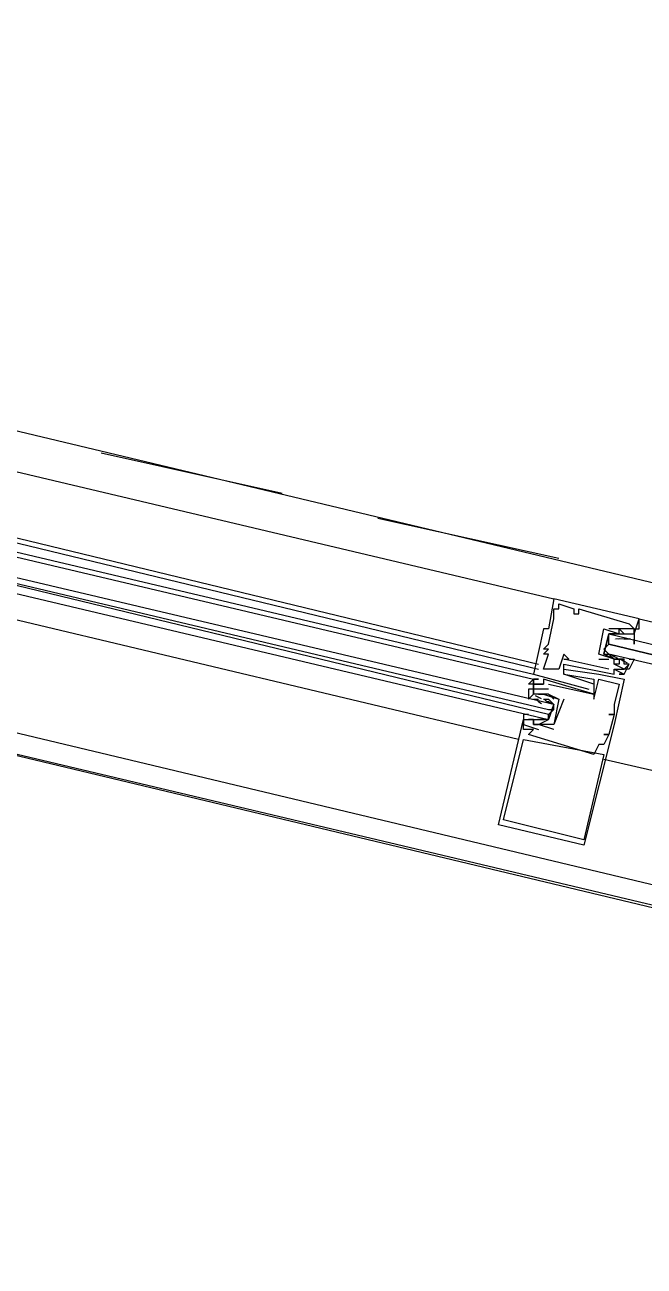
# Model space of a CAD drawing. Header units: feet. Extents: x -84 to 198, y -22 to 181.
# Drawn here: x 127.464 to 129.107, y 93.113 to 96.408 of the extents above; entities that cross this region are included whole.
import ezdxf

# ---------------------------------------------------------------- set-up
doc = ezdxf.new("R2010")
doc.units = ezdxf.units.FT
doc.layers.add('A-LINEA', color=7, linetype='CONTINUOUS')

msp = doc.modelspace()

# ---------------------------------------------------------------- linework, layer by layer
at = {"layer": 'A-LINEA'}
for p, q in [((131.9867, 94.2444), (126.0133, 95.6711)), ((126.3867, 95.4711), (128.8667, 94.8844)), ((126.3467, 95.3111), (128.8267, 94.7111)), ((126.3467, 95.2978), (128.8267, 94.6978)), ((126.3333, 95.2711), (128.8133, 94.6844)), ((126.3333, 95.2578), (128.8133, 94.6711)), ((128.1467, 95.1644), (127.6667, 95.2711)), ((128.7733, 94.5111), (126.3067, 95.0978)), ((128.88, 94.9911), (128.4, 95.0978)), ((132.9467, 93.1644), (125.48, 94.9378)), ((131.8133, 93.4844), (125.84, 94.9111)), ((128.8667, 94.8844), (128.8667, 94.8844)), ((128.8667, 94.8578), (128.8667, 94.8578)), ((128.88, 94.8711), (128.88, 94.8711)), ((128.88, 94.8578), (128.88, 94.8578)), ((128.92, 94.8578), (128.92, 94.8578)), ((128.9333, 94.8578), (128.9333, 94.8578)), ((128.8667, 94.8444), (128.8667, 94.8444)), ((128.8667, 94.8311), (128.8667, 94.8311)), ((128.92, 94.8444), (128.92, 94.8444)), ((128.9333, 94.8444), (128.9333, 94.8444)), ((129.0667, 94.8178), (129.0667, 94.8178)), ((129.08, 94.7911), (129.0933, 94.8311)), ((129.0933, 94.8311), (129.0933, 94.8311)), ((128.84, 94.8044), (128.84, 94.8044)), ((128.8533, 94.8044), (128.8533, 94.8044)), ((129, 94.8044), (129, 94.8044)), ((129, 94.8044), (129, 94.8044)), ((129.0133, 94.8044), (129.0133, 94.8044)), ((129.04, 94.8044), (129.04, 94.8044)), ((129.04, 94.8044), (129.04, 94.8044)), ((129.04, 94.7911), (129.04, 94.7911)), ((129.0533, 94.7911), (129.0533, 94.7911)), ((129.08, 94.8044), (129.08, 94.8044)), ((129.08, 94.7911), (129.08, 94.7911)), ((128.84, 94.7511), (128.84, 94.7511)), ((128.8533, 94.7644), (128.8533, 94.7644)), ((128.8533, 94.7511), (128.8533, 94.7511)), ((129.0133, 94.7644), (129.0133, 94.7644)), ((129.0267, 94.7778), (129.0267, 94.7778)), ((129.0302, 94.7779), (129.0421, 94.7789)), ((129.0377, 94.7786), (129.0581, 94.7792)), ((129.0515, 94.7786), (129.0698, 94.7788)), ((129.0533, 94.7778), (129.0533, 94.7778)), ((129.0667, 94.7778), (129.0533, 94.7778)), ((129.0568, 94.7779), (129.0687, 94.7789)), ((129.0667, 94.7778), (129.0667, 94.7778)), ((129.0667, 94.7778), (129.0667, 94.7778)), ((128.84, 94.7378), (128.84, 94.7378)), ((128.8533, 94.7378), (128.8533, 94.7378)), ((128.8933, 94.7378), (128.8933, 94.7378)), ((128.8933, 94.7244), (128.8933, 94.7244)), ((128.9067, 94.7244), (128.9067, 94.7244)), ((128.9867, 94.7378), (128.9867, 94.7378)), ((128.9867, 94.7378), (128.9867, 94.7378)), ((128.9867, 94.7244), (129.0133, 94.7244)), ((128.9867, 94.7244), (128.9867, 94.7244)), ((129.0133, 94.7378), (129.0133, 94.7378)), ((129.0133, 94.7244), (129.0133, 94.7244)), ((129.0289, 94.7293), (129.0188, 94.7355)), ((129.0372, 94.7264), (129.0192, 94.7361)), ((129.0267, 94.7244), (129.0267, 94.7244)), ((129.0267, 94.7244), (129.0267, 94.7244)), ((129.04, 94.7378), (129.04, 94.7378)), ((129.04, 94.7244), (129.04, 94.7244)), ((129.04, 94.7244), (129.04, 94.7244)), ((129.04, 94.7244), (129.0533, 94.7244)), ((129.0556, 94.7159), (129.0454, 94.7222)), ((129.0626, 94.7141), (129.0464, 94.7226)), ((129.0533, 94.7244), (129.0533, 94.7244)), ((129.0533, 94.7244), (129.0533, 94.7244)), ((128.8133, 94.6844), (128.8133, 94.6844)), ((128.84, 94.6978), (128.84, 94.6978)), ((128.88, 94.6978), (128.88, 94.6978)), ((128.8933, 94.7111), (128.8933, 94.7111)), ((128.8933, 94.6978), (128.8933, 94.6978)), ((128.8933, 94.6844), (128.8933, 94.6844)), ((128.8933, 94.6844), (128.8933, 94.6844)), ((128.9867, 94.6844), (128.9867, 94.6844)), ((129.0133, 94.6978), (129.0133, 94.6978)), ((129.0267, 94.7111), (129.0267, 94.7111)), ((129.0267, 94.7111), (129.0267, 94.7111)), ((129.0267, 94.6978), (129.0267, 94.6978)), ((129.0267, 94.6978), (129.0267, 94.6978)), ((129.0267, 94.6844), (129.0267, 94.6844)), ((129.04, 94.7111), (129.04, 94.7111)), ((129.04, 94.6978), (129.04, 94.6978)), ((129.04, 94.6844), (129.04, 94.6844)), ((129.0533, 94.7111), (129.0533, 94.7111)), ((129.0533, 94.6978), (129.0533, 94.6978)), ((129.0533, 94.6844), (129.0533, 94.6844)), ((129.0533, 94.6844), (129.0533, 94.6844)), ((129.0667, 94.7111), (129.0667, 94.7111)), ((128.8133, 94.6711), (128.8133, 94.6711)), ((128.8133, 94.6711), (128.8133, 94.6711)), ((128.8133, 94.6711), (128.8133, 94.6711)), ((128.8133, 94.6711), (128.8133, 94.6711)), ((128.8133, 94.6711), (128.8133, 94.6711)), ((128.8133, 94.6578), (128.8133, 94.6578)), ((128.8133, 94.6578), (128.8133, 94.6578)), ((128.8267, 94.6711), (128.8267, 94.6711)), ((128.8267, 94.6578), (128.8267, 94.6578)), ((128.8267, 94.6578), (128.8267, 94.6578)), ((128.84, 94.6711), (128.84, 94.6711)), ((128.84, 94.6578), (128.84, 94.6578)), ((128.84, 94.6578), (128.84, 94.6578)), ((128.8533, 94.6578), (128.8533, 94.6578)), ((128.96, 94.6578), (128.96, 94.6578)), ((128.9733, 94.6711), (128.9733, 94.6711)), ((128.9733, 94.6578), (128.9733, 94.6578)), ((128.9867, 94.6711), (128.9867, 94.6711)), ((129.04, 94.6578), (129.04, 94.6578)), ((129.0533, 94.6711), (129.0533, 94.6711)), ((128.8133, 94.6444), (128.8133, 94.6444)), ((128.8133, 94.6311), (128.8133, 94.6311)), ((128.8133, 94.6178), (128.8133, 94.6178)), ((128.8133, 94.6178), (128.8267, 94.6178)), ((128.8174, 94.6281), (128.8336, 94.6196)), ((128.8267, 94.6311), (128.8267, 94.6311)), ((128.8267, 94.6178), (128.8267, 94.6178)), ((128.84, 94.6311), (128.84, 94.6311)), ((128.84, 94.6311), (128.84, 94.6311)), ((128.8428, 94.6158), (128.8607, 94.6062)), ((128.8533, 94.6444), (128.8533, 94.6444)), ((128.8533, 94.6311), (128.8533, 94.6311)), ((128.8533, 94.6178), (128.8533, 94.6178)), ((128.88, 94.6178), (128.88, 94.6178)), ((128.88, 94.6178), (128.88, 94.6178)), ((128.8933, 94.6178), (128.8933, 94.6178)), ((128.96, 94.6444), (128.96, 94.6444)), ((128.9733, 94.6311), (128.9733, 94.6311)), ((128.9733, 94.6311), (128.9733, 94.6311)), ((128.9733, 94.6178), (128.9733, 94.6178)), ((128.8244, 94.613), (128.8346, 94.6067)), ((128.8511, 94.613), (128.8612, 94.6067)), ((128.8667, 94.5911), (128.8533, 94.5778)), ((129.0267, 94.6044), (129.0267, 94.6044)), ((129.0267, 94.5911), (129.0267, 94.5911)), ((128.7867, 94.5644), (128.7867, 94.5644)), ((128.7867, 94.5511), (128.7867, 94.5511)), ((128.8, 94.5644), (128.8, 94.5644)), ((128.8133, 94.5644), (128.8, 94.5644)), ((128.8285, 94.5637), (128.8102, 94.5634)), ((128.8232, 94.5643), (128.8113, 94.5633)), ((128.8133, 94.5778), (128.8133, 94.5778)), ((128.8133, 94.5644), (128.8133, 94.5644)), ((128.8133, 94.5511), (128.8133, 94.5511)), ((128.8423, 94.5636), (128.8219, 94.563)), ((128.8267, 94.5511), (128.8267, 94.5511)), ((128.8267, 94.5511), (128.8267, 94.5511)), ((128.8498, 94.551), (128.8379, 94.5499)), ((128.84, 94.5644), (128.84, 94.5644)), ((128.8667, 94.5511), (128.8667, 94.5511)), ((128.8667, 94.5511), (128.8667, 94.5511)), ((129.0133, 94.5778), (129.0133, 94.5778)), ((129.0267, 94.5778), (129.0267, 94.5778)), ((129.0267, 94.5778), (129.0267, 94.5778)), ((129.0267, 94.5511), (129.0267, 94.5511)), ((128.7867, 94.5378), (128.7867, 94.5378)), ((128.8, 94.5244), (128.8, 94.5244)), ((128.8133, 94.5378), (128.8133, 94.5378)), ((128.8267, 94.5378), (128.8267, 94.5378)), ((128.8667, 94.5378), (128.8667, 94.5378)), ((129, 94.5244), (129, 94.5244)), ((129.0133, 94.5244), (129.0133, 94.5244)), ((129.0133, 94.5244), (129.0133, 94.5244)), ((128.7867, 94.5111), (128.7867, 94.5111)), ((128.9867, 94.4978), (128.9867, 94.4978)), ((129, 94.4978), (129, 94.4978)), ((128.9733, 94.4711), (128.9733, 94.4711)), ((129, 94.4711), (129, 94.4711)), ((128.7333, 94.2978), (128.7333, 94.2978)), ((128.72, 94.2844), (128.72, 94.2844)), ((128.9467, 94.2444), (128.9467, 94.2444)), ((128.9467, 94.2311), (128.9467, 94.2311))]:
    msp.add_line(p, q, dxfattribs=at)
for points in [[(137.56, 101.5111), (135.7467, 97.9511), (132.9467, 93.1644), (129.2133, 94.0444), (125.48, 94.9378), (124.7867, 91.9644), (124.4, 90.3378), (124.08, 90.4178), (123.04, 90.6578), (121.7867, 90.9511), (118.2, 75.6978), (129.9467, 72.9244)], [(126.32, 95.1644), (128.8533, 94.5644), (128.8533, 94.5778), (126.32, 95.1911), (128.8533, 94.5911), (128.8667, 94.5911), (128.8667, 94.6044), (126.32, 95.2044)], [(129.0933, 94.8311), (128.8667, 94.8844), (128.8533, 94.8044), (128.84, 94.8044), (128.8133, 94.6844), (128.96, 94.6444)], [(129.0133, 94.6978), (128.8933, 94.7244), (128.9067, 94.7244), (128.8933, 94.7378), (128.88, 94.6978), (128.84, 94.6978), (128.8533, 94.7378), (128.84, 94.7378), (128.8533, 94.7511), (128.84, 94.7511), (128.8533, 94.7644), (128.8667, 94.8311), (128.8667, 94.8444), (128.8667, 94.8578), (128.88, 94.8578), (128.88, 94.8711)], [(128.88, 94.8711), (128.92, 94.8578), (128.92, 94.8444), (128.9333, 94.8444), (128.9333, 94.8578), (129.0667, 94.8178), (129.08, 94.8044), (129.04, 94.8044), (129.04, 94.8044), (129.0133, 94.8044)], [(129.08, 94.8044), (129.0933, 94.8044), (129.0933, 94.8311), (130.1867, 94.5778)], [(129.08, 94.8044), (129.0933, 94.8044), (129.0933, 94.8311)], [(129.08, 94.8044), (129.0933, 94.8044), (129.0933, 94.8311)], [(128.9867, 94.7378), (128.9867, 94.7378), (129, 94.8044), (129, 94.8044)], [(129.04, 94.7244), (129.0267, 94.7244), (129.04, 94.7244), (129.04, 94.7111), (129.0267, 94.7111), (129.0267, 94.7244), (128.9867, 94.7378), (129, 94.8044), (129.04, 94.7911), (129.04, 94.8044), (129.0533, 94.7911)], [(129.0667, 94.7244), (129.08, 94.7244), (129.0667, 94.6978), (129.0533, 94.6978), (129.0667, 94.7111), (129.0533, 94.7111), (129.0533, 94.7244), (129.0267, 94.7244), (129, 94.7378), (129.0133, 94.7911), (129.04, 94.7911), (129.0533, 94.7911), (129.0667, 94.7911), (129.08, 94.7911), (129.08, 94.8044), (129.08, 94.7911), (129.08, 94.7644), (129.08, 94.7778)], [(129.04, 94.7911), (129.0267, 94.7911), (129.0133, 94.7911), (129, 94.7378), (129.0133, 94.7378), (129.0267, 94.7244)], [(130.16, 94.4711), (129.0133, 94.7378), (129, 94.7511), (129.0133, 94.7644), (130.1733, 94.4844), (129.0133, 94.7644), (129.0133, 94.7778), (129.0133, 94.7911), (130.1733, 94.5111)], [(128.8933, 94.6978), (128.9867, 94.6844), (129.0533, 94.6711), (129.0267, 94.5511), (128.9467, 94.2311), (128.72, 94.2844), (128.7867, 94.5644), (128.8, 94.5644), (128.8, 94.5644)], [(128.8933, 94.6844), (128.9733, 94.6711), (128.9733, 94.6311), (128.84, 94.6711), (128.84, 94.6578), (128.8267, 94.6578), (128.8133, 94.6578), (128.8133, 94.6711), (128.8267, 94.6711), (128.8133, 94.6711), (128.8133, 94.6311), (128.8133, 94.6311)], [(128.9733, 94.6578), (128.8933, 94.6844), (128.8933, 94.7111), (129.0267, 94.6844), (129.0267, 94.6978), (129.0533, 94.6844), (129.04, 94.6844), (129.0533, 94.6844), (129.0667, 94.7111), (129.0533, 94.7111)], [(129.0267, 94.6978), (129.0267, 94.6978), (129.04, 94.6978), (129.0533, 94.6978), (129.0267, 94.7111), (129.0267, 94.7111)], [(128.8533, 94.6578), (128.9733, 94.6311), (128.9733, 94.6178), (128.9867, 94.6711), (129.04, 94.6578), (129.0267, 94.6044), (129.0267, 94.5911), (129.0267, 94.5778), (129.0133, 94.5778), (129.0267, 94.5778), (129.0133, 94.5244), (129, 94.5244), (129.0133, 94.5244), (129, 94.4978), (128.9867, 94.4978), (128.9733, 94.4711), (128.8, 94.5244), (128.8133, 94.5378), (128.7867, 94.5378), (128.7867, 94.5511), (128.8267, 94.5378)], [(128.8133, 94.6578), (128.8, 94.6578), (128.8133, 94.6711)], [(128.8133, 94.6578), (128.8, 94.6578), (128.8133, 94.6711)], [(128.8133, 94.6578), (128.8, 94.6578), (128.8133, 94.6711)], [(128.8533, 94.6444), (128.8133, 94.6444), (128.8133, 94.6578), (128.8267, 94.6578), (128.84, 94.6578), (128.84, 94.6578)], [(128.8667, 94.6178), (128.8533, 94.6311), (128.84, 94.6311), (128.8133, 94.6311), (128.8133, 94.6444), (128.8, 94.6444), (128.8, 94.6311), (128.8, 94.6178), (128.8133, 94.6311)], [(128.8267, 94.6311), (128.84, 94.6311), (128.88, 94.6178), (128.8667, 94.5511), (128.8267, 94.5511)], [(128.84, 94.6178), (128.8533, 94.6178), (128.8667, 94.6044), (128.8533, 94.5644), (128.84, 94.5644), (128.8267, 94.5644)], [(128.8533, 94.6311), (128.88, 94.6178), (128.88, 94.6178)], [(128.8933, 94.6178), (128.8667, 94.5511), (128.8667, 94.5511)], [(128.8, 94.5778), (128.7867, 94.5778), (128.7867, 94.5511), (128.7867, 94.5644), (128.8, 94.5644), (128.8133, 94.5644), (128.8133, 94.5511), (128.8267, 94.5511), (128.8533, 94.5644), (128.8667, 94.6044)], [(128.8267, 94.5511), (128.8133, 94.5511), (128.8133, 94.5644)], [(128.8667, 94.5378), (128.8267, 94.5511), (128.8267, 94.5511)], [(128.9467, 94.2444), (128.7333, 94.2978), (128.7867, 94.5111), (129, 94.4711), (128.9467, 94.2444)], [(131.88, 93.7778), (130.1067, 94.2044), (129, 94.4578)]]:
    msp.add_lwpolyline(points, dxfattribs=at)

doc.saveas('drawing.dxf')
